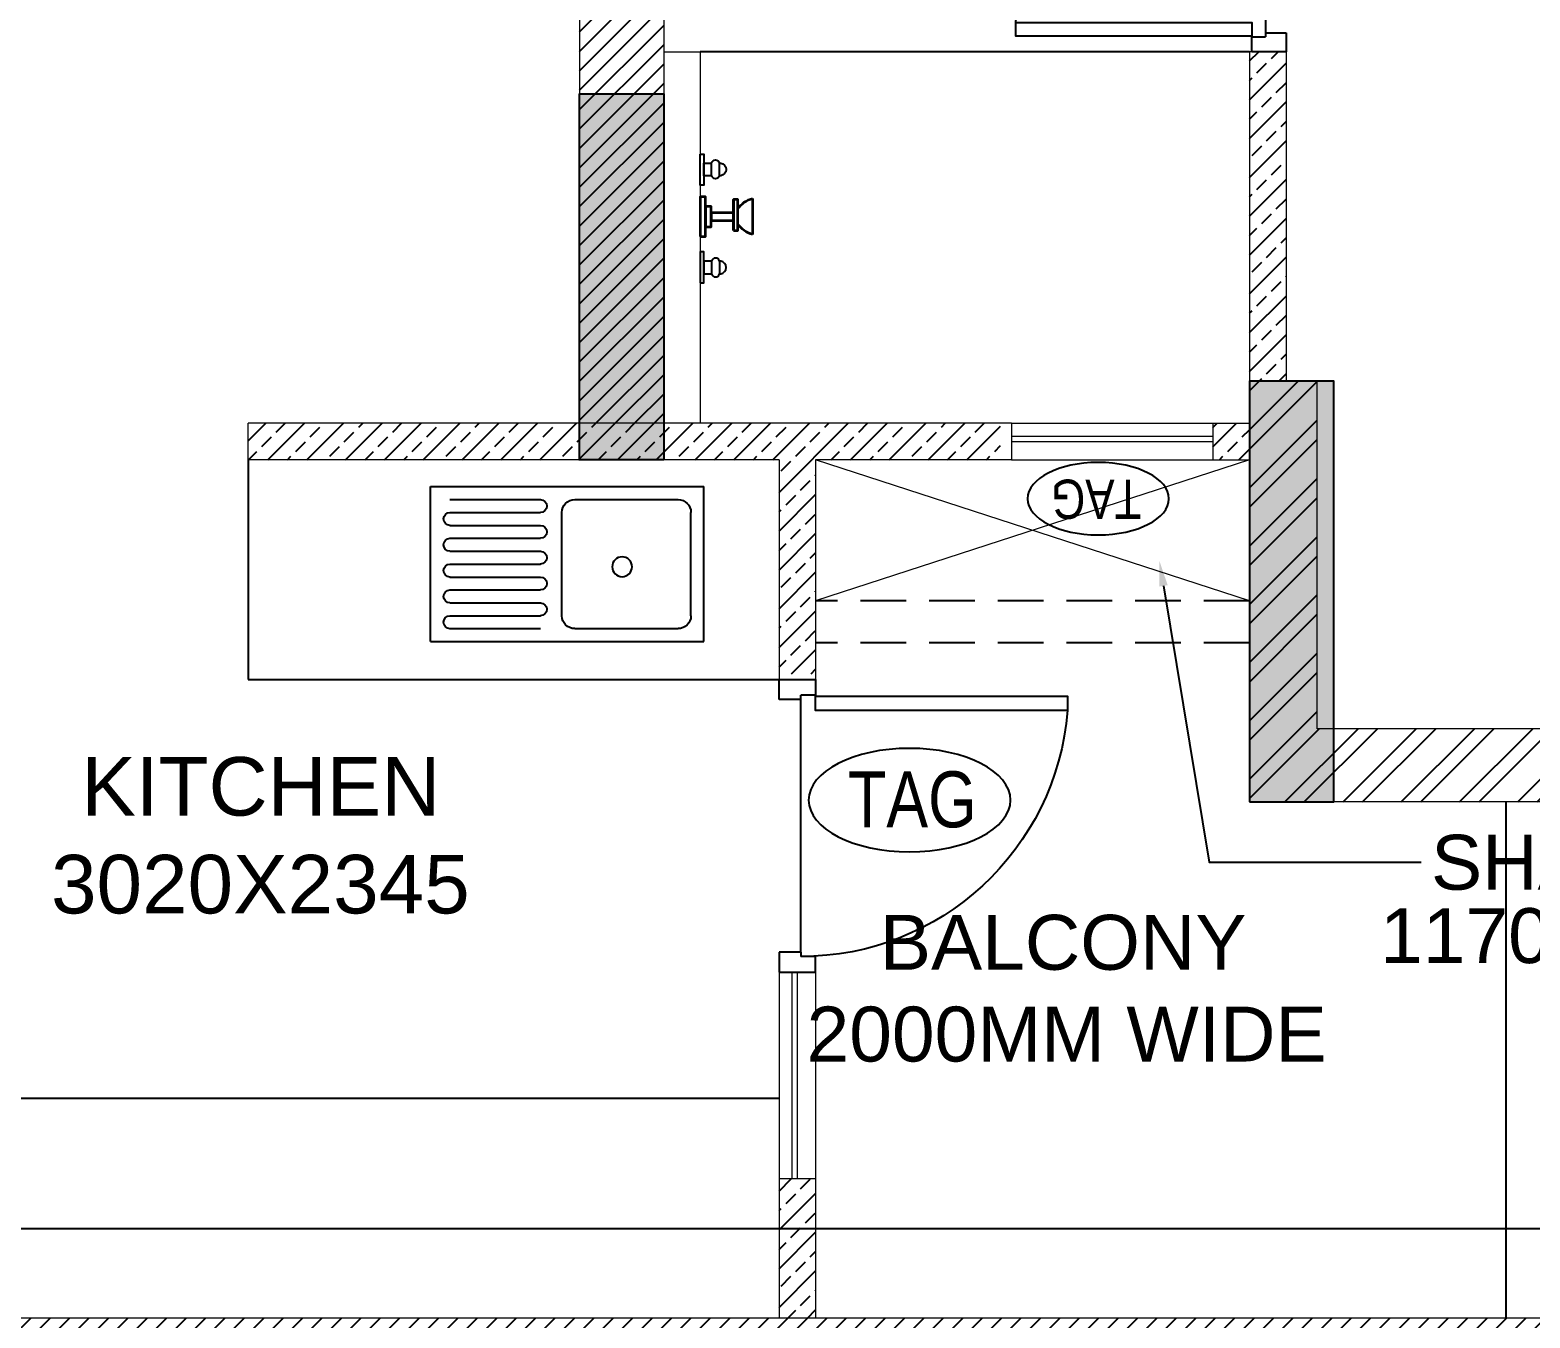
# Model space of a CAD drawing. Header units: millimetres. Extents: x 1255966 to 1543449, y 318653 to 465396.
# Drawn here: x 1422520 to 1426617, y 416649 to 420168 of the extents above; entities that cross this region are included whole.
import ezdxf
from ezdxf.enums import TextEntityAlignment as Align

# ---------------------------------------------------------------- set-up
doc = ezdxf.new("R2010")
doc.units = ezdxf.units.MM
doc.header["$LTSCALE"] = 500
doc.header["$MEASUREMENT"] = 0
doc.linetypes.add('3BHK Tower plans sections n elevations 13716$0$HIDDEN', pattern=[0.375, 0.25, -0.125])
doc.linetypes.add('HIDDEN', pattern=[0.375, 0.25, -0.125])
doc.layers.get('Defpoints').update_dxf_attribs({"lineweight": 0})
for name, color, linetype in [('3BHK Tower plans sections n elevations 13716$0$CUTOUT', 8, '3BHK Tower plans sections n elevations 13716$0$HIDDEN'), ('3BHK Tower plans sections n elevations 13716$0$DOOR', 8, 'Continuous'), ('3BHK Tower plans sections n elevations 13716$0$Drop', 143, 'Continuous'), ('3BHK Tower plans sections n elevations 13716$0$FIXTURE', 251, 'Continuous'), ('3BHK Tower plans sections n elevations 13716$0$FIXTURE-KITCHEN', 251, 'Continuous'), ('AHC-A-FURNITURE', 2, 'Continuous'), ('TEXT-RM NAME', 6, 'Continuous'), ('TOWER AREA COLUMN.', 6, 'Continuous')]:
    doc.layers.add(name, color=color, linetype=linetype)
doc.layers.add('A-TAG', color=7, linetype='Continuous', true_color=0xef00ef)
doc.layers.add('RAILING', color=7, linetype='Continuous', true_color=0xadadad)
for name, color, linetype, lineweight in [('TILE', 252, 'Continuous', 13), ('TOWER COL HATCH', 253, 'Continuous', 20), ('Wall', 2, 'Continuous', 15), ('WIN', 144, 'Continuous', 15)]:
    doc.layers.add(name, color=color, linetype=linetype, lineweight=lineweight)
doc.styles.add('3BHK Tower plans sections n elevations 13716$0$SIMPLEX', font='simplex.shx', dxfattribs={"width": 0.8, "height": 100})
doc.styles.get("Standard").update_dxf_attribs({"font": 'arial.ttf'})
pattern_1 = [(45, (1157523.66, 723982.806), (-53.033009, 53.033009), []), (45, (1157576.69, 723982.806), (-53.033009, 53.033009), [37.5, -18.75])]
pattern_2 = [(45, (1157523.658, 723982.806), (-26.5165043, 26.5165043), [])]

# ---------------------------------------------------------------- blocks, each defined once
blk = doc.blocks.new('3BHK Tower plans sections n elevations 13716$0$DOOR 750')
at = {"layer": '3BHK Tower plans sections n elevations 13716$0$DOOR', "ltscale": 100}
for p, q in [((0, 730), (100, 730)), ((0, 675), (0, 730)), ((100, 730), (100, 687)), ((60, 675), (0, 675)), ((100, 687), (60, 687)), ((60, 675), (60, 687)), ((60, 675), (60, -15)), ((60, -15), (0, -15)), ((0, -15), (0, -70)), ((60, -15), (60, -27)), ((100, -27), (60, -27)), ((100, -70), (100, -27)), ((0, -70), (100, -70))]:
    blk.add_line(p, q, dxfattribs=at)
blk.add_lwpolyline([(99.6, -24.6), (787.7, -24.6), (787.7, 15.4), (99.6, 15.4)], close=True, dxfattribs=at)
at = {"layer": '3BHK Tower plans sections n elevations 13716$0$DOOR', "linetype": 'Continuous'}
blk.add_arc((62, -40.9), 727.9, 4.4383, 90.1592, dxfattribs=at)
at = {"layer": 'Defpoints', "ltscale": 100, "style": '3BHK Tower plans sections n elevations 13716$0$SIMPLEX', "width": 0.8}
blk.add_attdef('D750', (284.7, 36.5), '', height=100, dxfattribs=at)
blk = doc.blocks.new('3BHK Tower plans sections n elevations 13716$0$A$C614879CD')
at = {"layer": '3BHK Tower plans sections n elevations 13716$0$FIXTURE', "ltscale": 0.5}
for p, q in [((450, 793.5), (0, 793.5)), ((0, 793.5), (0, 0)), ((450, 793.5), (450, 0)), ((37.5, 737.3), (37.5, 474.8)), ((75, 737.3), (75, 474.8)), ((112.5, 737.3), (112.5, 474.8)), ((150, 737.3), (150, 474.8)), ((187.5, 737.3), (187.5, 474.8)), ((225, 737.3), (225, 474.8)), ((262.5, 737.3), (262.5, 474.8)), ((300, 737.3), (300, 474.8)), ((337.5, 737.3), (337.5, 474.8)), ((375, 737.3), (375, 474.8)), ((412.5, 737.3), (412.5, 474.8)), ((375, 412.5), (75, 412.5)), ((37.5, 375), (37.5, 75)), ((412.5, 375), (412.5, 75)), ((450, 0), (0, 0)), ((375, 37.5), (75, 37.5))]:
    blk.add_line(p, q, dxfattribs=at)
blk.add_circle((232.7, 237.4), 28.8, dxfattribs=at)
for centre, radius, start, end in [((93.8, 737.3), 18.8, 0, 180), ((168.8, 737.3), 18.8, 0, 180), ((243.8, 737.3), 18.8, 0, 180), ((318.8, 737.3), 18.8, 0, 180), ((393.8, 737.3), 18.8, 0, 180), ((56.3, 474.8), 18.8, 180, 0), ((131.3, 474.8), 18.8, 180, 0), ((206.3, 474.8), 18.8, 180, 0), ((281.3, 474.8), 18.8, 180, 0), ((356.3, 474.8), 18.8, 180, 0), ((75, 375), 37.5, 90, 180), ((375, 375), 37.5, 0, 90), ((75, 75), 37.5, 180, 270), ((375, 75), 37.5, 270, 0)]:
    blk.add_arc(centre, radius, start, end, dxfattribs=at)
blk = doc.blocks.new('3BHK Tower plans sections n elevations 13716$0$A$C470428AC')
at = {"layer": '3BHK Tower plans sections n elevations 13716$0$FIXTURE'}
for p, q in [((-111.5, -31), (-145.6, -31)), ((122.3, -31), (156.4, -31)), ((-111.5, -52.3), (-145.6, -52.3)), ((122.3, -52.3), (156.4, -52.3))]:
    blk.add_line(p, q, dxfattribs=at)
at = {"layer": '3BHK Tower plans sections n elevations 13716$0$FIXTURE', "lineweight": 35}
for p, q in [((38.6, -90.5), (-46.8, -90.5)), ((-49.6, -142.9), (49.1, -142.9)), ((-49.6, -142.9), (49.1, -142.9))]:
    blk.add_line(p, q, dxfattribs=at)
at = {"layer": '3BHK Tower plans sections n elevations 13716$0$FIXTURE'}
for points in [[(-170.7, 0), (-170.7, -10.1), (-85.7, -10.1), (-85.7, 0)], [(181.5, 0), (181.5, -10.1), (96.5, -10.1), (96.5, 0)]]:
    blk.add_lwpolyline(points, close=True, dxfattribs=at)
at = {"layer": '3BHK Tower plans sections n elevations 13716$0$FIXTURE', "lineweight": 35, "elevation": 0}
for points in [[(54.7, 0), (54.7, -14), (-53.3, -14), (-53.3, 0)], [(54.7, 0), (54.7, -14), (-53.3, -14), (-53.3, 0)], [(28.3, -14), (28.3, -30), (-26.9, -30), (-26.9, -14)], [(28.3, -14), (28.3, -30), (-26.9, -30), (-26.9, -14)]]:
    blk.add_lwpolyline(points, close=True, dxfattribs=at)
at = {"layer": '3BHK Tower plans sections n elevations 13716$0$FIXTURE'}
for points in [[(-145.6, -10.1), (-145.6, -31, 0.824506), (-145.6, -52.3), (-145.6, -55.8, 0.878203), (-111.5, -55.8), (-111.5, -52.3, 0.824506), (-111.5, -31), (-111.5, -10.1), (-145.6, -10.1)], [(156.4, -10.1), (156.4, -31, -0.824506), (156.4, -52.3), (156.4, -55.8, -0.878203), (122.3, -55.8), (122.3, -52.3, -0.824506), (122.3, -31), (122.3, -10.1), (156.4, -10.1)]]:
    blk.add_lwpolyline(points, format="xyb", close=True, dxfattribs=at)
at = {"layer": '3BHK Tower plans sections n elevations 13716$0$FIXTURE', "lineweight": 35, "elevation": 0}
for points in [[(-9.8, -90.5), (-9.8, -30), (11.2, -30), (11.2, -90.5)], [(-9.8, -90.5), (-9.8, -30), (11.2, -30), (11.2, -90.5)], [(38.6, -90.5), (38.6, -96.5), (38.6, -102.5), (-46.8, -102.5), (-46.8, -90.5)], [(38.6, -90.5), (38.6, -96.5), (38.6, -102.5), (-46.8, -102.5), (-46.8, -90.5), (38.6, -90.5)]]:
    blk.add_lwpolyline(points, dxfattribs=at)
at = {"layer": '3BHK Tower plans sections n elevations 13716$0$FIXTURE', "lineweight": 35}
for centre, start, end in [((17.5, -160.4), 123.4035, 165.4116), ((17.5, -160.4), 123.4035, 165.4116), ((-18, -160.4), 14.5884, 56.5965), ((-18, -160.4), 14.5884, 56.5965)]:
    blk.add_arc(centre, 69.3, start, end, dxfattribs=at)

msp = doc.modelspace()

# ---------------------------------------------------------------- hatches: boundary and pattern name
at = {"layer": 'AHC-A-FURNITURE', "ltscale": 50, "true_color": 0xff0000}
h = msp.add_hatch(dxfattribs=at)
h.set_pattern_fill('ANSI31', color=1, scale=300)
h.set_pattern_definition(pattern_2)
h.paths.add_polyline_path([(1424020.6, 421908.7), (1424250.6, 421908.7), (1424250.6, 419093.7), (1424020.6, 419093.7)])
at = {"layer": 'AHC-A-FURNITURE', "ltscale": 50, "true_color": 0x5b5b5b}
h = msp.add_hatch(dxfattribs=at)
h.set_pattern_fill('ANSI33', color=251, scale=300)
h.set_pattern_definition(pattern_1)
h.paths.add_polyline_path([(1425850.6, 420108.7), (1425950.6, 420108.7), (1425950.6, 419208.7), (1425850.6, 419208.7)])
h = msp.add_hatch(dxfattribs=at)
h.set_pattern_fill('ANSI32', color=251, scale=300)
h.set_pattern_definition([(45, (1157523.66, 723982.81), (-79.549513, 79.549513), []), (45, (1157576.69, 723982.81), (-79.549513, 79.549513), [])])
h.paths.add_polyline_path([(1425850.6, 419208.7), (1426035.6, 419208.7), (1426035.6, 418258.7), (1429910.6, 418258.7), (1429910.6, 418058.7), (1425850.6, 418058.7)])
h = msp.add_hatch(dxfattribs=at)
h.set_pattern_fill('ANSI33', color=251, scale=300)
h.set_pattern_definition(pattern_1)
h.paths.add_polyline_path([(1423115.6, 419093.7), (1425170.6, 419093.7), (1425170.6, 418993.7), (1424665.6, 418993.7), (1424665.6, 418408.7), (1424565.6, 418408.7), (1424565.6, 418993.7), (1423115.6, 418993.7)])
h = msp.add_hatch(dxfattribs=at)
h.set_pattern_fill('ANSI33', color=251, scale=300)
h.set_pattern_definition(pattern_1)
h.paths.add_polyline_path([(1425750.6, 419093.7), (1425850.6, 419093.7), (1425850.6, 418993.7), (1425850.6, 418993.7), (1425750.6, 418993.7)])
h = msp.add_hatch(dxfattribs=at)
h.set_pattern_fill('ANSI33', color=251, scale=300)
h.set_pattern_definition(pattern_1)
h.paths.add_polyline_path([(1424565.6, 417028.7), (1424665.6, 417028.7), (1424665.6, 416648.7), (1424565.6, 416648.7)])
at = {"layer": 'AHC-A-FURNITURE', "ltscale": 50, "true_color": 0xff0000}
h = msp.add_hatch(dxfattribs=at)
h.set_pattern_fill('ANSI31', color=1, scale=300)
h.set_pattern_definition(pattern_2)
h.paths.add_polyline_path([(1421415.6, 416648.7), (1427575.6, 416648.7), (1427575.6, 416418.7), (1421415.6, 416418.7)])
at = {"layer": 'TOWER COL HATCH'}
h = msp.add_hatch(color=253, dxfattribs=at)
h.dxf.hatch_style = 1
h.paths.add_polyline_path([(1424250.6, 418993.7), (1424020.6, 418993.7), (1424020.6, 419993.7), (1424250.6, 419993.7)])
h = msp.add_hatch(color=253, dxfattribs=at)
h.dxf.hatch_style = 1
h.paths.add_polyline_path([(1425850.6, 418058.7), (1426080.6, 418058.7), (1426080.6, 419208.7), (1425850.6, 419208.7)])

# ---------------------------------------------------------------- linework, layer by layer
at = {"linetype": 'Continuous', "extrusion": (0, 0, -1)}
for centre, major_axis in [((1425437.4, 418887.5), (-193, 0)), ((1424922.2, 418063.9), (275.7, 0))]:
    msp.add_ellipse(centre, major_axis=major_axis, ratio=0.512885, dxfattribs=at)
at = {"layer": '3BHK Tower plans sections n elevations 13716$0$CUTOUT'}
for p, q in [((1425850.6, 418608.7), (1424665.6, 418608.7)), ((1425850.6, 418493.7), (1424665.6, 418493.7))]:
    msp.add_line(p, q, dxfattribs=at)
at = {"layer": '3BHK Tower plans sections n elevations 13716$0$Drop'}
msp.add_line((1425850.6, 420108.7), (1424350.6, 420108.7), dxfattribs=at)
at = {"layer": '3BHK Tower plans sections n elevations 13716$0$FIXTURE-KITCHEN'}
for p, q in [((1423115.6, 418993.7), (1423115.6, 418393.7)), ((1423115.6, 418393.7), (1424565.6, 418393.7)), ((1424565.6, 417248.7), (1422115.6, 417248.7))]:
    msp.add_line(p, q, dxfattribs=at)
at = {"layer": 'A-TAG', "linetype": 'HIDDEN', "ltscale": 100}
msp.add_line((1427477.3, 416892), (1421579, 416892), dxfattribs=at)
at = {"layer": 'RAILING', "color": 36, "true_color": 0x7f4010}
msp.add_line((1426550.6, 418058.7), (1426550.6, 416648.7), dxfattribs=at)
at = {"layer": 'TEXT-RM NAME'}
msp.add_lwpolyline([(1425615.6, 418649.2), (1425740.6, 417894.2), (1426319.1, 417894.2)], dxfattribs=at)
msp.add_solid([(1425604.1, 418647.3), (1425604.2, 418718.3), (1425627.1, 418651.1)], dxfattribs=at)
at = {"layer": 'TILE', "linetype": 'HIDDEN', "ltscale": 45}
for p, q in [((1425850.6, 418993.7), (1424665.6, 418608.7)), ((1425850.6, 418608.7), (1424665.6, 418993.7))]:
    msp.add_line(p, q, dxfattribs=at)
at = {"layer": 'TOWER AREA COLUMN.'}
for points in [[(1424250.6, 418993.7), (1424020.6, 418993.7), (1424020.6, 419993.7), (1424250.6, 419993.7)], [(1425850.6, 418058.7), (1426080.6, 418058.7), (1426080.6, 419208.7), (1425850.6, 419208.7)]]:
    msp.add_lwpolyline(points, close=True, dxfattribs=at)
at = {"layer": 'Wall'}
for p, q in [((1424020.6, 421908.7), (1424020.6, 419093.7)), ((1424250.6, 421908.7), (1424250.6, 419093.7)), ((1424250.6, 420108.7), (1424350.6, 420108.7)), ((1424350.6, 420108.7), (1424350.6, 419093.7)), ((1425850.6, 420108.7), (1425850.6, 418058.7)), ((1425950.6, 420108.7), (1425850.6, 420108.7)), ((1425950.6, 420108.7), (1425950.6, 419208.7)), ((1425850.6, 419208.7), (1425850.6, 419208.7)), ((1426035.6, 419208.7), (1425850.6, 419208.7)), ((1426035.6, 418258.7), (1426035.6, 419208.7)), ((1425200.6, 419093.7), (1423115.6, 419093.7)), ((1423115.6, 418993.7), (1423115.6, 419093.7)), ((1425200.6, 419093.7), (1425200.6, 418993.7)), ((1425750.6, 419093.7), (1425750.6, 418993.7)), ((1425750.6, 419093.7), (1425850.6, 419093.7)), ((1424565.6, 418993.7), (1423115.6, 418993.7)), ((1424565.6, 418993.7), (1424565.6, 418393.7)), ((1424665.6, 418993.7), (1424665.6, 418393.7)), ((1425200.6, 418993.7), (1424665.6, 418993.7)), ((1425750.6, 418993.7), (1425850.6, 418993.7)), ((1425850.6, 418993.7), (1425850.6, 418993.7)), ((1424665.6, 418393.7), (1424565.6, 418393.7)), ((1429910.6, 418258.7), (1426035.6, 418258.7)), ((1429910.6, 418058.7), (1425850.6, 418058.7)), ((1424665.6, 417028.7), (1424565.6, 417028.7)), ((1424565.6, 417028.7), (1424565.6, 416648.7)), ((1424665.6, 417028.7), (1424665.6, 416648.7)), ((1427575.6, 416648.7), (1421415.6, 416648.7))]:
    msp.add_line(p, q, dxfattribs=at)
at = {"layer": 'WIN'}
for p, q in [((1425200.6, 419093.7), (1425750.6, 419093.7)), ((1425200.6, 418993.7), (1425750.6, 418993.7)), ((1424565.6, 417593.7), (1424565.6, 417028.7)), ((1424665.6, 417593.7), (1424565.6, 417593.7)), ((1424600.6, 417593.7), (1424600.6, 417028.7)), ((1424615.6, 417593.7), (1424615.6, 417028.7)), ((1424665.6, 417593.7), (1424665.6, 417028.7))]:
    msp.add_line(p, q, dxfattribs=at)
at = {"layer": 'WIN', "linetype": 'HIDDEN', "ltscale": 50}
for p, q in [((1425200.6, 419058.7), (1425750.6, 419058.7)), ((1425200.6, 419043.7), (1425750.6, 419043.7))]:
    msp.add_line(p, q, dxfattribs=at)

# ---------------------------------------------------------------- block references
at = {"layer": '3BHK Tower plans sections n elevations 13716$0$DOOR', "xscale": -0.9374999999998636, "yscale": 0.9374999999998636, "zscale": 0.9374999999998636}
msp.add_blockref('3BHK Tower plans sections n elevations 13716$0$DOOR 750', (1425950.6, 420174.3), dxfattribs=at)
at = {"layer": '3BHK Tower plans sections n elevations 13716$0$DOOR', "xscale": -1, "rotation": 180}
msp.add_blockref('3BHK Tower plans sections n elevations 13716$0$DOOR 750', (1424565.6, 418323.7), dxfattribs=at)
at = {"layer": '3BHK Tower plans sections n elevations 13716$0$FIXTURE', "xscale": -1, "rotation": 90}
msp.add_blockref('3BHK Tower plans sections n elevations 13716$0$A$C470428AC', (1424350.6, 419658.5), dxfattribs=at)
at = {"layer": '3BHK Tower plans sections n elevations 13716$0$FIXTURE-KITCHEN', "xscale": -0.9405000000000002, "yscale": 0.9405000000000002, "zscale": 0.9405000000000002, "rotation": 90}
msp.add_blockref('3BHK Tower plans sections n elevations 13716$0$A$C614879CD', (1424360.4, 418920.3), dxfattribs=at)

# ---------------------------------------------------------------- texts
at = {"width": 0.8}
msp.add_attdef('TAG', text='', height=107.2, rotation=180, dxfattribs=at).set_placement((1425432, 418886), align=Align.MIDDLE_CENTER)
msp.add_attdef('TAG', text='', height=153.1, dxfattribs=at).set_placement((1424930, 418065.9), align=Align.MIDDLE_CENTER)
at = {"layer": 'TEXT-RM NAME'}
for s, height, p in [('KITCHEN', 160, (1422659.9, 418021.5)), ('3020X2345', 160, (1422577.4, 417754.2)), ('BALCONY', 150, (1424841, 417600.3)), ('2000MM WIDE', 150, (1424640.9, 417349.6))]:
    msp.add_text(s, height=height, rotation=360, dxfattribs=at).set_placement(p)
for s, p in [('SHAFT', (1426346.3, 417819.1)), ('1170X385', (1426207.3, 417618.5))]:
    msp.add_text(s, height=150, dxfattribs=at).set_placement(p)

doc.saveas('drawing.dxf')
